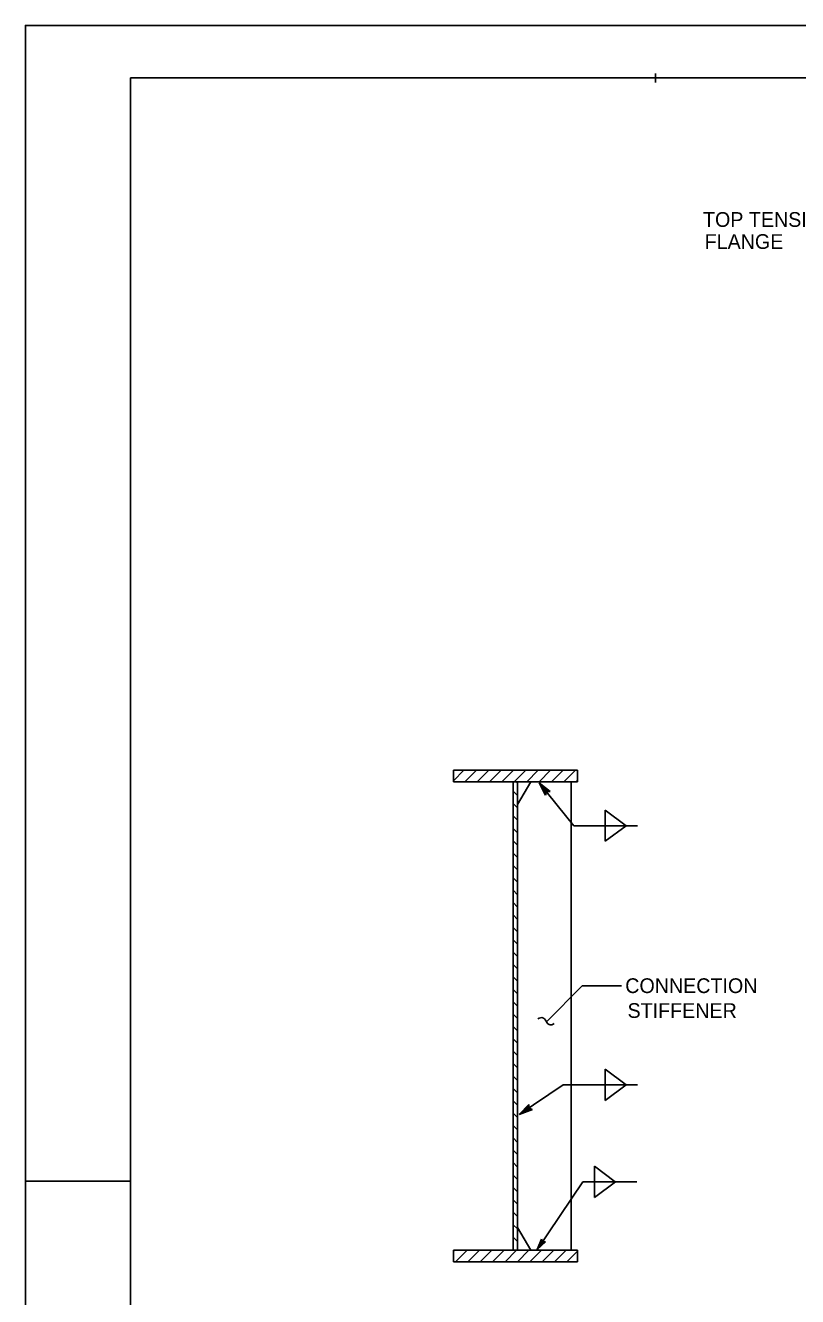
# Model space of a CAD drawing. Extents: x 0 to 2.83, y 0 to 1.83.
# Drawn here: x 0 to 0.613, y 0.825 to 1.833 of the extents above; entities that cross this region are included whole.
import ezdxf

# ---------------------------------------------------------------- set-up
doc = ezdxf.new("R2010")
doc.units = 0
for name, color, linetype in [('10 Sheet Format', 7, 'Continuous'), ('210 Border', 7, 'Continuous'), ('212 Leaders and Dim Lines', 7, 'Continuous'), ('214 Text and Titles', 7, 'Continuous'), ('223 Existing Steel', 7, 'Continuous')]:
    doc.layers.add(name, color=color, linetype=linetype)

msp = doc.modelspace()

# ---------------------------------------------------------------- linework, layer by layer
at = {"layer": '10 Sheet Format'}
msp.add_lwpolyline([(0, 0), (2.8333, 0), (2.8333, 1.8333), (0, 1.8333)], close=True, dxfattribs=at)
at = {"layer": '210 Border'}
for p, q in [((0.5, 1.7882), (0.5, 1.7951)), ((0.0833, 0.0833), (0.0833, 1.7917)), ((0.0833, 1.7917), (2.7917, 1.7917)), ((0, 0.9167), (0.0833, 0.9167))]:
    msp.add_line(p, q, dxfattribs=at)
at = {"layer": '212 Leaders and Dim Lines'}
for q in [(0.4136, 1.0431), (0.4729, 1.0716)]:
    msp.add_line((0.4419, 1.0716), q, dxfattribs=at)
msp.add_lwpolyline([(0.4067, 1.0455), (0.4077, 1.046), (0.4088, 1.0464), (0.4099, 1.0465), (0.411, 1.0461), (0.412, 1.0455), (0.4128, 1.0446), (0.4133, 1.0436), (0.4138, 1.0426), (0.4145, 1.0417), (0.4156, 1.0411), (0.4165, 1.0408), (0.4177, 1.0408), (0.4187, 1.0412), (0.4197, 1.0418)], dxfattribs=at)
at = {"layer": '214 Text and Titles'}
for p, q in [((0.4353, 1.1987), (0.4077, 1.2328)), ((0.4126, 1.2228), (0.4077, 1.2328)), ((0.4077, 1.2328), (0.4077, 1.2328)), ((0.4077, 1.2328), (0.4164, 1.2259)), ((0.4129, 1.2236), (0.4092, 1.2309)), ((0.4093, 1.2309), (0.4156, 1.2258)), ((0.4131, 1.2243), (0.4108, 1.2289)), ((0.4108, 1.2289), (0.4149, 1.2257)), ((0.4134, 1.2249), (0.4124, 1.227)), ((0.4124, 1.227), (0.4141, 1.2256)), ((0.4136, 1.2255), (0.4126, 1.2228)), ((0.4126, 1.2228), (0.4126, 1.2228)), ((0.4164, 1.2259), (0.4136, 1.2255)), ((0.4164, 1.2259), (0.4164, 1.2259)), ((0.46, 1.2111), (0.46, 1.1864)), ((0.46, 1.2111), (0.4767, 1.1987)), ((0.4353, 1.1987), (0.4857, 1.1987)), ((0.46, 1.1864), (0.4766, 1.1987)), ((0.46, 1.0055), (0.46, 0.9807)), ((0.46, 1.0055), (0.4767, 0.9931)), ((0.4268, 0.9931), (0.3919, 0.9696)), ((0.4857, 0.9931), (0.4268, 0.9931)), ((0.46, 0.9807), (0.4766, 0.9931)), ((0.3996, 0.9777), (0.3919, 0.9696)), ((0.3919, 0.9696), (0.4023, 0.9737)), ((0.3919, 0.9696), (0.3919, 0.9696)), ((0.3996, 0.9769), (0.394, 0.971)), ((0.394, 0.971), (0.4015, 0.974)), ((0.3996, 0.9761), (0.396, 0.9724)), ((0.396, 0.9724), (0.4009, 0.9743)), ((0.3997, 0.9754), (0.3981, 0.9738)), ((0.3981, 0.9738), (0.4002, 0.9746)), ((0.3997, 0.9748), (0.3996, 0.9777)), ((0.3996, 0.9777), (0.3996, 0.9777)), ((0.4022, 0.9737), (0.3997, 0.9748)), ((0.4022, 0.9737), (0.4022, 0.9737)), ((0.4515, 0.9038), (0.4515, 0.9286)), ((0.4515, 0.9286), (0.4681, 0.9162)), ((0.4424, 0.9162), (0.4059, 0.8622)), ((0.4424, 0.9162), (0.4853, 0.9162)), ((0.4515, 0.9038), (0.4682, 0.9162)), ((0.4061, 0.8625), (0.4094, 0.8708)), ((0.4126, 0.8686), (0.4061, 0.8625)), ((0.4072, 0.8642), (0.4096, 0.8702)), ((0.412, 0.8686), (0.4072, 0.8642)), ((0.4083, 0.8658), (0.4099, 0.8697)), ((0.4113, 0.8687), (0.4083, 0.8658)), ((0.4094, 0.8708), (0.4094, 0.8708)), ((0.4094, 0.8708), (0.4103, 0.8687)), ((0.4095, 0.8675), (0.4101, 0.8691)), ((0.4108, 0.8687), (0.4095, 0.8675)), ((0.4103, 0.8687), (0.4126, 0.8686)), ((0.4126, 0.8686), (0.4126, 0.8686)), ((0.4061, 0.8625), (0.4061, 0.8625))]:
    msp.add_line(p, q, dxfattribs=at)
at = {"layer": '223 Existing Steel'}
for p, q in [((0.3396, 1.2428), (0.438, 1.2428)), ((0.3396, 1.2336), (0.3396, 1.2428)), ((0.348, 1.2428), (0.3396, 1.2344)), ((0.3579, 1.2428), (0.3486, 1.2336)), ((0.3677, 1.2428), (0.3585, 1.2336)), ((0.3775, 1.2428), (0.3683, 1.2336)), ((0.3873, 1.2428), (0.3781, 1.2336)), ((0.3972, 1.2428), (0.3879, 1.2336)), ((0.407, 1.2428), (0.3978, 1.2336)), ((0.4168, 1.2428), (0.4076, 1.2336)), ((0.4266, 1.2428), (0.4174, 1.2336)), ((0.4364, 1.2428), (0.4272, 1.2336)), ((0.438, 1.2336), (0.438, 1.2428)), ((0.3396, 1.2336), (0.438, 1.2336)), ((0.3871, 1.2336), (0.3871, 0.8621)), ((0.3906, 1.2324), (0.3894, 1.2336)), ((0.3906, 1.2336), (0.3906, 0.8621)), ((0.3906, 1.2156), (0.401, 1.2336)), ((0.4331, 1.2336), (0.4331, 0.8621)), ((0.438, 1.2347), (0.4369, 1.2336)), ((0.3906, 1.2226), (0.3871, 1.2261)), ((0.3906, 1.2128), (0.3871, 1.2163)), ((0.3906, 1.203), (0.3871, 1.2064)), ((0.3906, 1.1931), (0.3871, 1.1966)), ((0.3906, 1.1833), (0.3871, 1.1868)), ((0.3906, 1.1735), (0.3871, 1.177)), ((0.3906, 1.1637), (0.3871, 1.1672)), ((0.3906, 1.1539), (0.3871, 1.1573)), ((0.3906, 1.144), (0.3871, 1.1475)), ((0.3906, 1.1342), (0.3871, 1.1377)), ((0.3906, 1.1244), (0.3871, 1.1279)), ((0.3906, 1.1146), (0.3871, 1.1181)), ((0.3906, 1.1048), (0.3871, 1.1082)), ((0.3906, 1.0949), (0.3871, 1.0984)), ((0.3906, 1.0851), (0.3871, 1.0886)), ((0.3906, 1.0753), (0.3871, 1.0788)), ((0.3906, 1.0655), (0.3871, 1.0689)), ((0.3906, 1.0557), (0.3871, 1.0591)), ((0.3906, 1.0458), (0.3871, 1.0493)), ((0.3906, 1.036), (0.3871, 1.0395)), ((0.3906, 1.0262), (0.3871, 1.0297)), ((0.3906, 1.0164), (0.3871, 1.0198)), ((0.3906, 1.0066), (0.3871, 1.01)), ((0.3906, 0.9967), (0.3871, 1.0002)), ((0.3906, 0.9869), (0.3871, 0.9904)), ((0.3906, 0.9771), (0.3871, 0.9806)), ((0.3906, 0.9673), (0.3871, 0.9707)), ((0.3906, 0.9574), (0.3871, 0.9609)), ((0.3906, 0.9476), (0.3871, 0.9511)), ((0.3902, 0.9381), (0.3867, 0.9417)), ((0.3906, 0.928), (0.3871, 0.9315)), ((0.3906, 0.9182), (0.3871, 0.9216)), ((0.3906, 0.9083), (0.3871, 0.9118)), ((0.3906, 0.8985), (0.3871, 0.902)), ((0.3906, 0.8887), (0.3871, 0.8922)), ((0.3906, 0.8789), (0.3871, 0.8823)), ((0.3906, 0.8801), (0.401, 0.8622)), ((0.3906, 0.8691), (0.3871, 0.8725)), ((0.3396, 0.8621), (0.438, 0.8621)), ((0.3396, 0.8621), (0.3396, 0.8528)), ((0.3396, 0.861), (0.3407, 0.8621)), ((0.3413, 0.8528), (0.3505, 0.8621)), ((0.3511, 0.8528), (0.3603, 0.8621)), ((0.3609, 0.8528), (0.3701, 0.8621)), ((0.3707, 0.8528), (0.38, 0.8621)), ((0.3806, 0.8528), (0.3898, 0.8621)), ((0.3877, 0.8621), (0.3871, 0.8627)), ((0.3904, 0.8528), (0.3996, 0.8621)), ((0.4002, 0.8528), (0.4094, 0.8621)), ((0.41, 0.8528), (0.4193, 0.8621)), ((0.4199, 0.8528), (0.4291, 0.8621)), ((0.4297, 0.8528), (0.438, 0.8612)), ((0.438, 0.8621), (0.438, 0.8528)), ((0.3396, 0.8528), (0.438, 0.8528))]:
    msp.add_line(p, q, dxfattribs=at)

# ---------------------------------------------------------------- texts
at = {"layer": '214 Text and Titles'}
for s, height, p in [('TOP TENSION ', 0.011667, (0.5377, 1.6736)), ('FLANGE', 0.01167, (0.539, 1.6561)), ('CONNECTION', 0.01167, (0.476, 1.066)), ('STIFFENER', 0.01167, (0.4778, 1.0463))]:
    msp.add_text(s, height=height, dxfattribs=at).set_placement(p)

doc.saveas('drawing.dxf')
